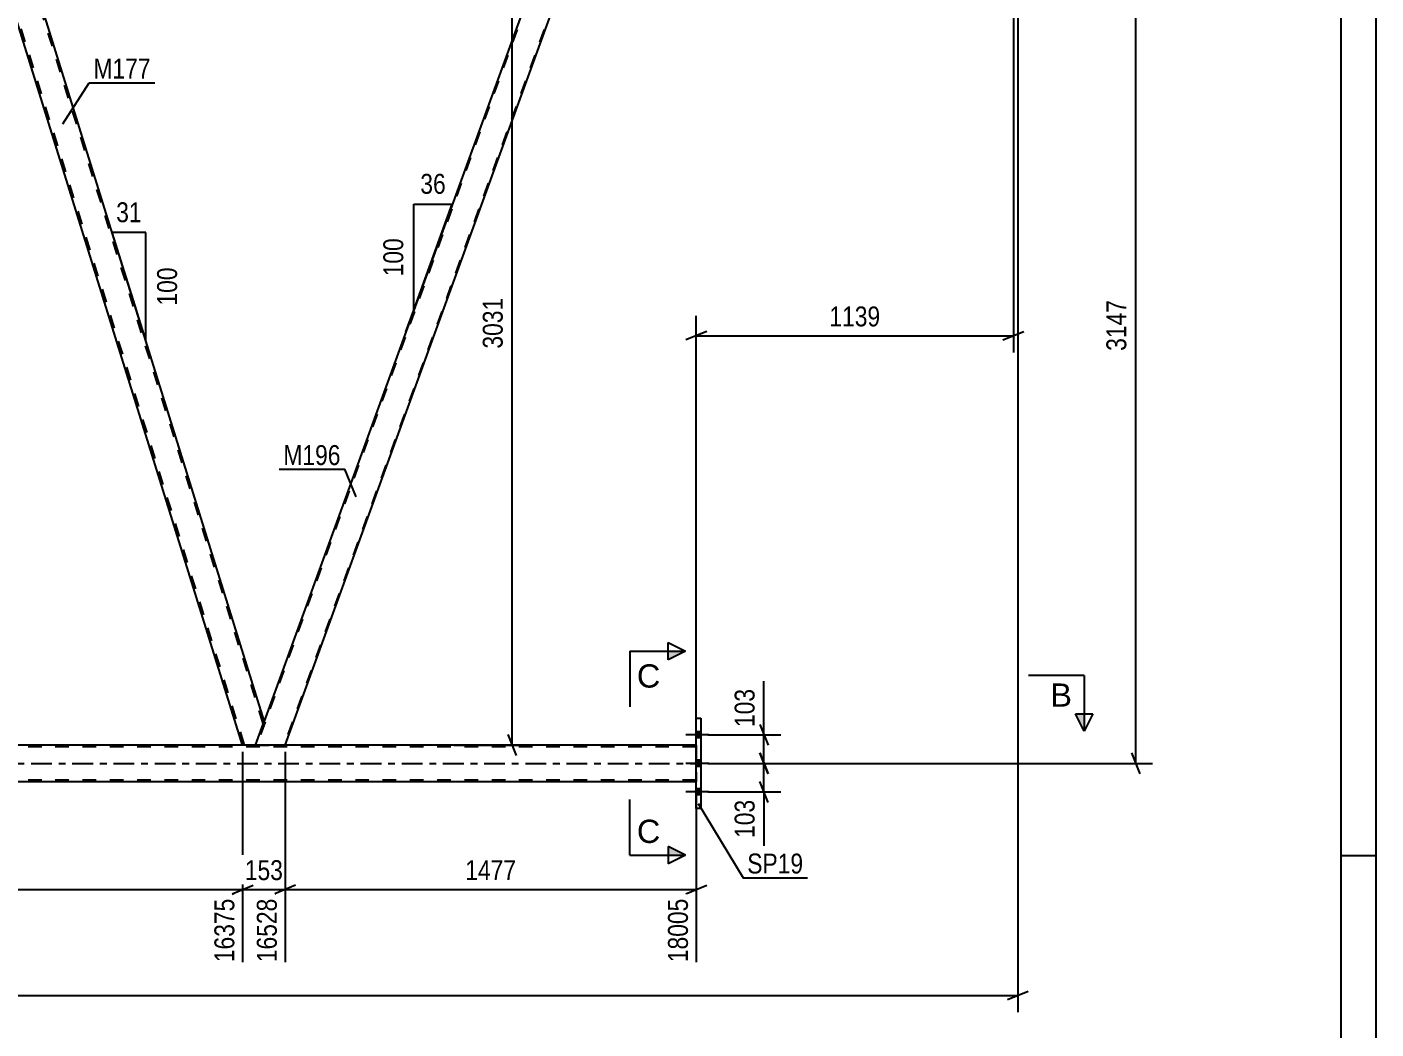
# Model space of a CAD drawing. Header units: millimetres. Extents: x -90 to 751, y -437 to 157.
# Drawn here: x 556.9 to 750.8, y -164 to -20.1 of the extents above; entities that cross this region are included whole.
import ezdxf

# ---------------------------------------------------------------- set-up
doc = ezdxf.new("R2010")
doc.units = ezdxf.units.MM
doc.linetypes.add('DXK_LINE_DOT2', pattern=[3.9198, 1.9599, -1.9599])
doc.linetypes.add('DXK_LINE_DOT3', pattern=[5.9187, 2.979, -0.9799, 0.9799, -0.9799])
doc.styles.add('Arial', font='ARIAL.TTF', dxfattribs={"height": 0.2})
doc.styles.add('Arial Narrow', font='ARIALN.TTF', dxfattribs={"height": 0.2})

# ---------------------------------------------------------------- blocks, each defined once
blk = doc.blocks.new('Unknown-814553232-1133')
at = {"color": 5, "linetype": 'Continuous'}
for p, q in [((750.81, -437.12), (750.81, 156.88)), ((745.81, -432.12), (745.81, 151.88)), ((750.81, -139.12), (745.81, -139.12))]:
    blk.add_line(p, q, dxfattribs=at)
blk = doc.blocks.new('Part-814553232-3886 - 3861')
at = {"color": 2, "linetype": 'Continuous'}
for p, q in [((653.12, -132.36), (653.12, -119.36)), ((653.12, -119.36), (653.76, -119.36)), ((653.76, -119.36), (653.76, -132.36)), ((653.76, -132.36), (653.12, -132.36))]:
    blk.add_line(p, q, dxfattribs=at)
blk = doc.blocks.new('Bolt-814553232-3926 - 3861')
at = {"linetype": 'Continuous'}
for points in [[(653.12, -121.32), (653.12, -122.2), (653.76, -122.2), (653.76, -121.32)], [(653.12, -121.32), (653.12, -122.2), (653.76, -122.2), (653.76, -121.32)], [(653.12, -121.32), (653.12, -122.2), (653.76, -122.2), (653.76, -121.32)], [(653.12, -125.42), (653.12, -126.3), (653.76, -126.3), (653.76, -125.42)], [(653.12, -125.42), (653.12, -126.3), (653.76, -126.3), (653.76, -125.42)], [(653.12, -129.52), (653.12, -130.4), (653.76, -130.4), (653.76, -129.52)], [(653.12, -129.52), (653.12, -130.4), (653.76, -130.4), (653.76, -129.52)], [(653.12, -129.52), (653.12, -130.4), (653.76, -130.4), (653.76, -129.52)]]:
    blk.add_hatch(color=1, dxfattribs=at).paths.add_polyline_path(points)
at = {"color": 1, "linetype": 'Continuous'}
for p, q in [((654.92, -121.76), (651.6, -121.76)), ((654.92, -121.76), (651.6, -121.76)), ((654.92, -121.76), (651.6, -121.76)), ((653.76, -121.32), (653.12, -121.32)), ((653.76, -121.32), (653.12, -121.32)), ((653.76, -121.32), (653.12, -121.32)), ((653.76, -122.2), (653.12, -122.2)), ((653.76, -122.2), (653.12, -122.2)), ((653.76, -122.2), (653.12, -122.2)), ((654.92, -125.86), (651.6, -125.86)), ((654.92, -125.86), (651.6, -125.86)), ((653.76, -125.42), (653.12, -125.42)), ((653.76, -125.42), (653.12, -125.42)), ((653.76, -126.3), (653.12, -126.3)), ((653.76, -126.3), (653.12, -126.3)), ((653.76, -129.52), (653.12, -129.52)), ((653.76, -129.52), (653.12, -129.52)), ((653.76, -129.52), (653.12, -129.52)), ((654.92, -129.96), (651.6, -129.96)), ((654.92, -129.96), (651.6, -129.96)), ((654.92, -129.96), (651.6, -129.96)), ((653.76, -130.4), (653.12, -130.4)), ((653.76, -130.4), (653.12, -130.4)), ((653.76, -130.4), (653.12, -130.4))]:
    blk.add_line(p, q, dxfattribs=at)
blk = doc.blocks.new('Part-814553232-3996 - 3861')
at = {"color": 7, "linetype": 'DXK_LINE_DOT2'}
for p, q in [((634.07, -2), (589.95, -123.22)), ((637.98, -2), (593.86, -123.22)), ((591.02, -119.8), (589.78, -123.22)), ((589.78, -123.22), (594.03, -123.22))]:
    blk.add_line(p, q, dxfattribs=at)
at = {"color": 2, "linetype": 'Continuous'}
for p, q in [((633.9, -2), (591.02, -119.8)), ((594.03, -123.22), (638.15, -2)), ((638.15, -2), (633.9, -2))]:
    blk.add_line(p, q, dxfattribs=at)
blk = doc.blocks.new('Part-814553232-4001 - 3861')
at = {"color": 2, "linetype": 'Continuous'}
for p, q in [((553.02, -2), (551.49, -6.2)), ((554.34, -2), (553.02, -2)), ((591.04, -119.75), (554.34, -2)), ((587.93, -123.22), (551.47, -6.25)), ((591.02, -119.81), (590.87, -120.21)), ((591.02, -119.8), (591.02, -119.81)), ((589.78, -123.22), (590.87, -120.21))]:
    blk.add_line(p, q, dxfattribs=at)
at = {"color": 7, "linetype": 'DXK_LINE_DOT2'}
for p, q in [((590.9, -120.12), (554.09, -2)), ((551.49, -6.2), (551.47, -6.25)), ((588.18, -123.22), (551.61, -5.88)), ((590.87, -120.21), (590.96, -119.97)), ((591.04, -119.75), (591.02, -119.8)), ((589.78, -123.22), (587.93, -123.22))]:
    blk.add_line(p, q, dxfattribs=at)
blk = doc.blocks.new('Part-814553232-4021 - 3861')
at = {"color": 7, "linetype": 'DXK_LINE_DOT2'}
for p, q in [((653.12, -123.46), (-28.42, -123.46)), ((653.12, -123.22), (653.12, -128.5)), ((653.12, -128.26), (-28.42, -128.26))]:
    blk.add_line(p, q, dxfattribs=at)
at = {"color": 2, "linetype": 'Continuous'}
for p, q in [((653.12, -123.22), (513.36, -123.22)), ((653.12, -128.5), (513.36, -128.5))]:
    blk.add_line(p, q, dxfattribs=at)
at = {"color": 7, "linetype": 'DXK_LINE_DOT3'}
blk.add_line((-28.42, -125.86), (653.12, -125.86), dxfattribs=at)
blk = doc.blocks.new('StraightDimension-814553232-4799 - 3861')
at = {"color": 7, "linetype": 'Continuous'}
for p, q in [((654.76, -121.76), (665.25, -121.76)), ((662.25, -120.26), (663.45, -123.26)), ((662.85, -125.86), (662.85, -121.76)), ((654.76, -125.86), (665.25, -125.86)), ((663.45, -127.36), (662.25, -124.36))]:
    blk.add_line(p, q, dxfattribs=at)
at = {"color": 0}
blk.add_wipeout([(662.1, -114.55), (657.9, -114.55), (657.9, -121.24), (662.1, -121.24)], dxfattribs=at)
at = {"color": 7, "linetype": 'Continuous'}
blk.add_line((662.85, -121.76), (662.85, -114.03), dxfattribs=at)
blk.add_line((662.85, -121.76), (662.85, -114.03), dxfattribs=at)
at = {"color": 3, "style": 'Arial Narrow'}
blk.add_text('103', height=2.863, rotation=90.0002, dxfattribs=at).set_placement((661.5, -120.64))
blk = doc.blocks.new('AngleDimension-814553232-5221 - 3861')
at = {"color": 7, "linetype": 'Continuous'}
for p, q in [((572.7, -60.9), (569.18, -49.61)), ((574, -49.61), (569.18, -49.61)), ((574, -65.08), (569.18, -49.61)), ((574, -65.08), (574, -49.61))]:
    blk.add_line(p, q, dxfattribs=at)
at = {"color": 0}
for points in [[(574.02, -48.71), (574.02, -44.51), (569.16, -44.51), (569.16, -48.71)], [(579.1, -54), (574.9, -54), (574.9, -60.69), (579.1, -60.69)]]:
    blk.add_wipeout(points, dxfattribs=at)
at = {"color": 3, "style": 'Arial Narrow'}
blk.add_text('31', height=2.863, dxfattribs=at).set_placement((569.76, -48.11))
blk.add_text('100', height=2.863, rotation=90.0002, dxfattribs=at).set_placement((578.5, -60.09))
blk = doc.blocks.new('StraightDimension-814553232-5148 - 3861')
at = {"color": 7, "linetype": 'Continuous'}
for p, q in [((508.9, -124.22), (508.9, -154.42)), ((587.93, -124.22), (587.93, -154.42)), ((510.4, -143.38), (507.4, -144.58)), ((586.43, -144.58), (589.43, -143.38)), ((508.9, -143.98), (587.93, -143.98))]:
    blk.add_line(p, q, dxfattribs=at)
at = {"color": 0}
blk.add_wipeout([(552.67, -143.23), (552.67, -139.03), (544.16, -139.03), (544.16, -143.23)], dxfattribs=at)
at = {"color": 0, "linetype": 'Continuous'}
blk.add_wipeout([(587.33, -144.68), (583.13, -144.68), (583.13, -155.02), (587.33, -155.02)], dxfattribs=at)
at = {"color": 3, "style": 'Arial Narrow'}
blk.add_text('1976', height=2.863, dxfattribs=at).set_placement((544.76, -142.63))
at = {"color": 3, "linetype": 'Continuous', "style": 'Arial Narrow'}
blk.add_text('16375', height=2.863, rotation=90.0002, dxfattribs=at).set_placement((586.73, -154.42))
blk = doc.blocks.new('StraightDimension-814553232-4791 - 3861')
at = {"color": 7, "linetype": 'Continuous'}
for p, q in [((654.76, -125.86), (665.25, -125.86)), ((662.25, -124.36), (663.45, -127.36)), ((662.85, -129.96), (662.85, -125.86)), ((663.45, -131.46), (662.25, -128.46)), ((654.76, -129.96), (665.25, -129.96))]:
    blk.add_line(p, q, dxfattribs=at)
at = {"color": 0}
blk.add_wipeout([(662.1, -130.49), (657.9, -130.49), (657.9, -137.17), (662.1, -137.17)], dxfattribs=at)
at = {"color": 7, "linetype": 'Continuous'}
blk.add_line((662.85, -129.96), (662.85, -137.69), dxfattribs=at)
blk.add_line((662.85, -129.96), (662.85, -137.69), dxfattribs=at)
at = {"color": 3, "style": 'Arial Narrow'}
blk.add_text('103', height=2.863, rotation=90.0002, dxfattribs=at).set_placement((661.5, -136.57))
blk = doc.blocks.new('StraightDimension-814553232-5167 - 3861')
at = {"color": 7, "linetype": 'Continuous'}
for p, q in [((587.93, -124.22), (587.93, -154.42)), ((594.03, -124.22), (594.03, -154.42)), ((586.43, -144.58), (589.43, -143.38)), ((595.53, -143.38), (592.53, -144.58)), ((587.93, -143.98), (594.03, -143.98))]:
    blk.add_line(p, q, dxfattribs=at)
at = {"color": 0}
blk.add_wipeout([(594.33, -143.23), (594.33, -139.03), (587.64, -139.03), (587.64, -143.23)], dxfattribs=at)
at = {"color": 0, "linetype": 'Continuous'}
blk.add_wipeout([(593.43, -144.68), (589.23, -144.68), (589.23, -155.02), (593.43, -155.02)], dxfattribs=at)
at = {"color": 3, "style": 'Arial Narrow'}
blk.add_text('153', height=2.863, dxfattribs=at).set_placement((588.24, -142.63))
at = {"color": 3, "linetype": 'Continuous', "style": 'Arial Narrow'}
blk.add_text('16528', height=2.863, rotation=90.0002, dxfattribs=at).set_placement((592.83, -154.42))
blk = doc.blocks.new('StraightDimension-814553232-4885 - 3861')
at = {"color": 7, "linetype": 'Continuous'}
for p, q in [((627.25, -3.5), (626.05, -0.5)), ((644.52, -2), (623.8, -2)), ((626.65, -123.22), (626.65, -2)), ((626.05, -121.72), (627.25, -124.72)), ((618.26, -123.22), (629.05, -123.22))]:
    blk.add_line(p, q, dxfattribs=at)
at = {"color": 0}
blk.add_wipeout([(625.9, -58.35), (621.7, -58.35), (621.7, -66.87), (625.9, -66.87)], dxfattribs=at)
at = {"color": 3, "style": 'Arial Narrow'}
blk.add_text('3031', height=2.863, rotation=90.0002, dxfattribs=at).set_placement((625.3, -66.27))
blk = doc.blocks.new('StraightDimension-814553232-4864 - 3861')
at = {"color": 7, "linetype": 'Continuous'}
for p, q in [((698.69, -3), (698.69, -66.83)), ((653.12, -122.22), (653.12, -61.58)), ((654.62, -63.83), (651.62, -65.03)), ((697.19, -65.03), (700.19, -63.83)), ((653.12, -64.43), (698.69, -64.43))]:
    blk.add_line(p, q, dxfattribs=at)
at = {"color": 0}
blk.add_wipeout([(680.16, -63.68), (680.16, -59.48), (671.65, -59.48), (671.65, -63.68)], dxfattribs=at)
at = {"color": 3, "style": 'Arial Narrow'}
blk.add_text('1139', height=2.863, dxfattribs=at).set_placement((672.25, -63.08))
blk = doc.blocks.new('StraightDimension-814553232-4875 - 3861')
at = {"color": 7, "linetype": 'Continuous'}
for p, q in [((700.33, 0), (718.67, 0)), ((716.87, -1.5), (715.67, 1.5)), ((716.27, -125.86), (716.27, 0)), ((654.76, -125.86), (718.67, -125.86)), ((715.67, -124.36), (716.87, -127.36))]:
    blk.add_line(p, q, dxfattribs=at)
at = {"color": 0}
blk.add_wipeout([(715.52, -58.67), (711.32, -58.67), (711.32, -67.19), (715.52, -67.19)], dxfattribs=at)
at = {"color": 3, "style": 'Arial Narrow'}
blk.add_text('3147', height=2.863, rotation=90.0002, dxfattribs=at).set_placement((714.92, -66.59))
blk = doc.blocks.new('StraightDimension-814553232-5186 - 3861')
at = {"color": 7, "linetype": 'Continuous'}
for p, q in [((594.03, -124.22), (594.03, -154.42)), ((653.12, -129.5), (653.12, -154.42)), ((595.53, -143.38), (592.53, -144.58)), ((651.62, -144.58), (654.62, -143.38)), ((594.03, -143.98), (653.12, -143.98))]:
    blk.add_line(p, q, dxfattribs=at)
at = {"color": 0}
blk.add_wipeout([(627.83, -143.23), (627.83, -139.03), (619.32, -139.03), (619.32, -143.23)], dxfattribs=at)
at = {"color": 0, "linetype": 'Continuous'}
blk.add_wipeout([(652.52, -144.68), (648.32, -144.68), (648.32, -155.02), (652.52, -155.02)], dxfattribs=at)
at = {"color": 3, "style": 'Arial Narrow'}
blk.add_text('1477', height=2.863, dxfattribs=at).set_placement((619.92, -142.63))
at = {"color": 3, "linetype": 'Continuous', "style": 'Arial Narrow'}
blk.add_text('18005', height=2.863, rotation=90.0002, dxfattribs=at).set_placement((651.92, -154.42))
blk = doc.blocks.new('StraightDimension-814553232-5199 - 3861')
at = {"color": 7, "linetype": 'Continuous'}
for p, q in [((699.33, -7.5), (699.33, -161.6)), ((697.83, -159.8), (700.83, -158.6)), ((-39.28, -159.2), (699.33, -159.2))]:
    blk.add_line(p, q, dxfattribs=at)
blk = doc.blocks.new('AngleDimension-814553232-25991 - 3861')
at = {"color": 7, "linetype": 'Continuous'}
for p, q in [((612.51, -45.53), (618.05, -45.53)), ((612.51, -60.75), (618.05, -45.53)), ((612.51, -60.75), (612.51, -45.53)), ((611.39, -63.85), (612.51, -60.75))]:
    blk.add_line(p, q, dxfattribs=at)
at = {"color": 0}
for points in [[(617.71, -44.63), (617.71, -40.43), (612.86, -40.43), (612.86, -44.63)], [(611.61, -49.8), (607.41, -49.8), (607.41, -56.49), (611.61, -56.49)]]:
    blk.add_wipeout(points, dxfattribs=at)
at = {"color": 3, "style": 'Arial Narrow'}
blk.add_text('36', height=2.863, dxfattribs=at).set_placement((613.46, -44.03))
blk.add_text('100', height=2.863, rotation=90.0002, dxfattribs=at).set_placement((611.01, -55.89))
blk = doc.blocks.new('SectionMark-814553232-5551 - 3861')
at = {"linetype": 'Continuous'}
blk.add_hatch(color=6, dxfattribs=at).paths.add_polyline_path([(707.61, -118.72), (708.86, -118.72), (708.86, -121.22)])
at = {"color": 6, "linetype": 'Continuous'}
for p, q in [((708.86, -113.22), (700.86, -113.22)), ((708.86, -113.22), (708.86, -121.22)), ((707.61, -118.72), (710.11, -118.72)), ((708.86, -121.22), (707.61, -118.72)), ((710.11, -118.72), (708.86, -121.22))]:
    blk.add_line(p, q, dxfattribs=at)
at = {"color": 0, "linetype": 'Continuous'}
blk.add_wipeout([(707.11, -117.72), (707.11, -114.22), (704, -114.22), (704, -117.72)], dxfattribs=at)
at = {"color": 3, "linetype": 'Continuous', "style": 'Arial'}
blk.add_text('B', height=3.34, dxfattribs=at).set_placement((704, -117.72))
blk = doc.blocks.new('Mark-814553232-3882 - 3861')
at = {"color": 0}
blk.add_wipeout([(668.49, -141.68), (668.49, -138.68), (660.45, -138.68), (660.45, -141.68)], dxfattribs=at)
blk.add_wipeout([(668.49, -141.68), (668.49, -138.68), (660.45, -138.68), (660.45, -141.68)], dxfattribs=at)
at = {"color": 30, "linetype": 'Continuous'}
for p, q in [((653.38, -131.64), (659.85, -142.28)), ((659.85, -142.28), (669.09, -142.28))]:
    blk.add_line(p, q, dxfattribs=at)
at = {"color": 3, "style": 'Arial Narrow'}
blk.add_text('SP19', height=2.863, dxfattribs=at).set_placement((660.45, -141.68))
blk = doc.blocks.new('Mark-814553232-3992 - 3861')
at = {"color": 0}
blk.add_wipeout([(602, -83), (602, -80), (593.78, -80), (593.78, -83)], dxfattribs=at)
blk.add_wipeout([(602, -83), (602, -80), (593.78, -80), (593.78, -83)], dxfattribs=at)
at = {"color": 30, "linetype": 'Continuous'}
for p in [(593.18, -83.6), (604.22, -87.58)]:
    blk.add_line(p, (602.6, -83.6), dxfattribs=at)
at = {"color": 3, "style": 'Arial Narrow'}
blk.add_text('M196', height=2.863, dxfattribs=at).set_placement((593.78, -83))
blk = doc.blocks.new('Mark-814553232-3997 - 3861')
at = {"color": 0}
blk.add_wipeout([(574.7, -27.48), (574.7, -24.48), (566.48, -24.48), (566.48, -27.48)], dxfattribs=at)
blk.add_wipeout([(574.7, -27.48), (574.7, -24.48), (566.48, -24.48), (566.48, -27.48)], dxfattribs=at)
at = {"color": 30, "linetype": 'Continuous'}
for p, q in [((562.09, -33.99), (565.88, -28.08)), ((565.88, -28.08), (575.3, -28.08))]:
    blk.add_line(p, q, dxfattribs=at)
at = {"color": 3, "style": 'Arial Narrow'}
blk.add_text('M177', height=2.863, dxfattribs=at).set_placement((566.48, -27.48))
blk = doc.blocks.new('SectionMark-814553232-5581 - 3861')
at = {"linetype": 'Continuous'}
for points in [[(649.08, -110.97), (649.08, -109.72), (651.58, -109.72)], [(649.08, -139.04), (649.08, -137.79), (651.58, -139.04)]]:
    blk.add_hatch(color=6, dxfattribs=at).paths.add_polyline_path(points)
at = {"color": 6, "linetype": 'Continuous'}
for p, q in [((649.08, -110.97), (649.08, -108.47)), ((649.08, -108.47), (651.58, -109.72)), ((643.58, -109.72), (643.58, -117.72)), ((643.58, -109.72), (651.58, -109.72)), ((651.58, -109.72), (649.08, -110.97)), ((643.58, -139.04), (643.58, -131.04)), ((643.58, -139.04), (651.58, -139.04)), ((651.58, -139.04), (649.08, -137.79)), ((649.08, -137.79), (649.08, -140.29)), ((651.58, -139.04), (649.08, -140.29))]:
    blk.add_line(p, q, dxfattribs=at)
at = {"color": 0, "linetype": 'Continuous'}
for points in [[(647.95, -114.97), (647.95, -111.47), (644.58, -111.47), (644.58, -114.97)], [(647.95, -137.29), (647.95, -133.79), (644.58, -133.79), (644.58, -137.29)]]:
    blk.add_wipeout(points, dxfattribs=at)
at = {"color": 3, "linetype": 'Continuous', "style": 'Arial'}
for p in [(644.58, -114.97), (644.58, -137.29)]:
    blk.add_text('C', height=3.34, dxfattribs=at).set_placement(p)

msp = doc.modelspace()

# ---------------------------------------------------------------- block references
for name in ['Unknown-814553232-1133', 'Part-814553232-4001 - 3861', 'Part-814553232-3996 - 3861', 'Part-814553232-3886 - 3861', 'Bolt-814553232-3926 - 3861', 'Part-814553232-4021 - 3861']:
    msp.add_blockref(name, (0, 0))

# ---------------------------------------------------------------- next in the draw order: block references
for name in ['StraightDimension-814553232-4885 - 3861', 'AngleDimension-814553232-5221 - 3861', 'StraightDimension-814553232-4799 - 3861', 'StraightDimension-814553232-5148 - 3861']:
    msp.add_blockref(name, (0, 0))

# ---------------------------------------------------------------- next in the draw order: block references
for name in ['StraightDimension-814553232-4864 - 3861', 'StraightDimension-814553232-5167 - 3861', 'StraightDimension-814553232-4791 - 3861']:
    msp.add_blockref(name, (0, 0))

# ---------------------------------------------------------------- next in the draw order: block references
msp.add_blockref('StraightDimension-814553232-4875 - 3861', (0, 0))

# ---------------------------------------------------------------- next in the draw order: block references
msp.add_blockref('StraightDimension-814553232-5186 - 3861', (0, 0))

# ---------------------------------------------------------------- next in the draw order: block references
msp.add_blockref('StraightDimension-814553232-5199 - 3861', (0, 0))

# ---------------------------------------------------------------- next in the draw order: block references
for name in ['Mark-814553232-3997 - 3861', 'AngleDimension-814553232-25991 - 3861', 'Mark-814553232-3992 - 3861', 'SectionMark-814553232-5551 - 3861', 'Mark-814553232-3882 - 3861']:
    msp.add_blockref(name, (0, 0))

# ---------------------------------------------------------------- next in the draw order: block references
msp.add_blockref('SectionMark-814553232-5581 - 3861', (0, 0))

doc.saveas('drawing.dxf')
